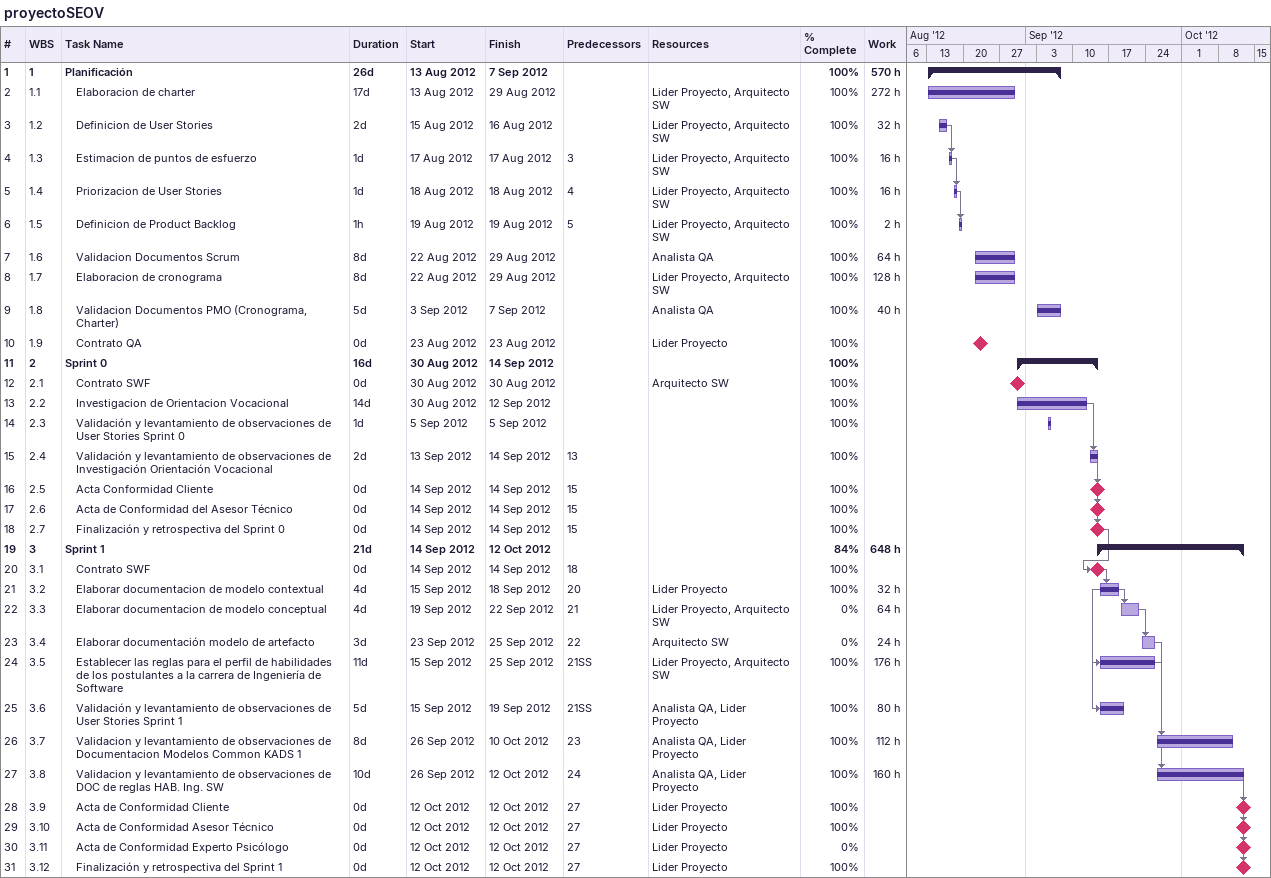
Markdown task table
proyectoSEOV

| ID | WBS | Task | Duration | Start | Finish | Predecessors | Resources | % complete | Work (h) |
|---|---|---|---|---|---|---|---|---|---|
| 1 | 1 | **Planificación** | 26d | 2012-08-13 | 2012-09-07 |  |  | 100 | 570 |
| 2 | 1.1 | Elaboracion de charter | 17d | 2012-08-13 | 2012-08-29 |  | Lider Proyecto, Arquitecto SW | 100 | 272 |
| 3 | 1.2 | Definicion de User Stories | 2d | 2012-08-15 | 2012-08-16 |  | Lider Proyecto, Arquitecto SW | 100 | 32 |
| 4 | 1.3 | Estimacion de puntos de esfuerzo | 1d | 2012-08-17 | 2012-08-17 | 3 | Lider Proyecto, Arquitecto SW | 100 | 16 |
| 5 | 1.4 | Priorizacion de User Stories | 1d | 2012-08-18 | 2012-08-18 | 4 | Lider Proyecto, Arquitecto SW | 100 | 16 |
| 6 | 1.5 | Definicion de Product Backlog | 1h | 2012-08-19 | 2012-08-19 | 5 | Lider Proyecto, Arquitecto SW | 100 | 2 |
| 7 | 1.6 | Validacion Documentos Scrum | 8d | 2012-08-22 | 2012-08-29 |  | Analista QA | 100 | 64 |
| 8 | 1.7 | Elaboracion de cronograma | 8d | 2012-08-22 | 2012-08-29 |  | Lider Proyecto, Arquitecto SW | 100 | 128 |
| 9 | 1.8 | Validacion Documentos PMO (Cronograma, Charter) | 5d | 2012-09-03 | 2012-09-07 |  | Analista QA | 100 | 40 |
| 10 | 1.9 | Contrato QA | 0d | 2012-08-23 | 2012-08-23 |  | Lider Proyecto | 100 |  |
| 11 | 2 | **Sprint 0** | 16d | 2012-08-30 | 2012-09-14 |  |  | 100 |  |
| 12 | 2.1 | Contrato SWF | 0d | 2012-08-30 | 2012-08-30 |  | Arquitecto SW | 100 |  |
| 13 | 2.2 | Investigacion de Orientacion Vocacional | 14d | 2012-08-30 | 2012-09-12 |  |  | 100 |  |
| 14 | 2.3 | Validación y levantamiento de observaciones de User Stories Sprint 0 | 1d | 2012-09-05 | 2012-09-05 |  |  | 100 |  |
| 15 | 2.4 | Validación y levantamiento de observaciones de Investigación Orientación Vocacional | 2d | 2012-09-13 | 2012-09-14 | 13 |  | 100 |  |
| 16 | 2.5 | Acta Conformidad Cliente | 0d | 2012-09-14 | 2012-09-14 | 15 |  | 100 |  |
| 17 | 2.6 | Acta de Conformidad del Asesor Técnico | 0d | 2012-09-14 | 2012-09-14 | 15 |  | 100 |  |
| 18 | 2.7 | Finalización y retrospectiva del Sprint 0 | 0d | 2012-09-14 | 2012-09-14 | 15 |  | 100 |  |
| 19 | 3 | **Sprint 1** | 21d | 2012-09-14 | 2012-10-12 |  |  | 84 | 648 |
| 20 | 3.1 | Contrato SWF | 0d | 2012-09-14 | 2012-09-14 | 18 |  | 100 |  |
| 21 | 3.2 | Elaborar documentacion de modelo contextual | 4d | 2012-09-15 | 2012-09-18 | 20 | Lider Proyecto | 100 | 32 |
| 22 | 3.3 | Elaborar documentacion de modelo conceptual | 4d | 2012-09-19 | 2012-09-22 | 21 | Lider Proyecto, Arquitecto SW | 0 | 64 |
| 23 | 3.4 | Elaborar documentación modelo de artefacto | 3d | 2012-09-23 | 2012-09-25 | 22 | Arquitecto SW | 0 | 24 |
| 24 | 3.5 | Establecer las reglas para el perfil de habilidades de los postulantes a la carrera de Ingeniería de Software | 11d | 2012-09-15 | 2012-09-25 | 21SS | Lider Proyecto, Arquitecto SW | 100 | 176 |
| 25 | 3.6 | Validación y levantamiento de observaciones de User Stories Sprint 1 | 5d | 2012-09-15 | 2012-09-19 | 21SS | Analista QA, Lider Proyecto | 100 | 80 |
| 26 | 3.7 | Validacion y levantamiento de observaciones de Documentacion Modelos Common KADS 1 | 8d | 2012-09-26 | 2012-10-10 | 23 | Analista QA, Lider Proyecto | 100 | 112 |
| 27 | 3.8 | Validacion y levantamiento de observaciones de DOC de reglas HAB. Ing. SW | 10d | 2012-09-26 | 2012-10-12 | 24 | Analista QA, Lider Proyecto | 100 | 160 |
| 28 | 3.9 | Acta de Conformidad Cliente | 0d | 2012-10-12 | 2012-10-12 | 27 | Lider Proyecto | 100 |  |
| 29 | 3.10 | Acta de Conformidad Asesor Técnico | 0d | 2012-10-12 | 2012-10-12 | 27 | Lider Proyecto | 100 |  |
| 30 | 3.11 | Acta de Conformidad Experto Psicólogo | 0d | 2012-10-12 | 2012-10-12 | 27 | Lider Proyecto | 0 |  |
| 31 | 3.12 | Finalización y retrospectiva del Sprint 1 | 0d | 2012-10-12 | 2012-10-12 | 27 | Lider Proyecto | 100 |  |
